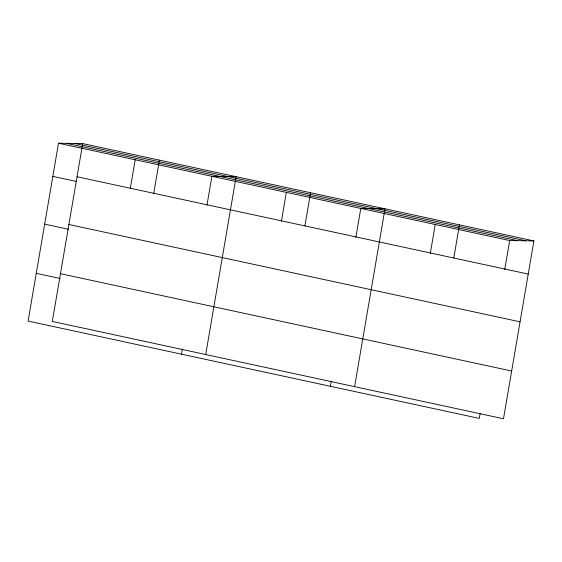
<?xml version="1.0" encoding="UTF-8"?>
<svg xmlns="http://www.w3.org/2000/svg" width="562" height="562" viewBox="0 0 562 562"><rect width="100%" height="100%" fill="white"/><g stroke="black" fill="none" stroke-linecap="round" stroke-linejoin="round"><path stroke-width="0.84" d="M82.712 143.591L52.315 321.443L503.496 418.774L533.9 240.922L82.712 143.591L58.504 143.226L28.1 321.078L479.288 418.409L480.159 413.295M130.265 188.677L135.203 159.77M153.749 193.293L159.418 160.135M181.505 354.172L182.376 349.058M206.964 205.221L211.902 176.313L236.117 176.686L205.72 354.538M281.407 221.287L286.346 192.38M304.899 225.903L310.561 192.745M330.393 386.291L331.271 381.177M355.851 237.347L360.797 208.439L385.012 208.804L354.608 386.656M430.295 253.406L435.241 224.498M453.787 258.021L459.456 224.863M504.746 269.465L509.685 240.557L533.9 240.922M74.725 143.472L525.913 240.803M66.492 143.345L517.679 240.677M58.504 143.226L509.685 240.557M77.05 176.749L528.231 274.08M52.835 176.384L76.699 181.533M68.887 224.498L520.068 321.829M44.672 224.133L68.536 229.282M60.478 273.694L511.659 371.025M36.263 273.329L60.127 278.478"/></g></svg>
